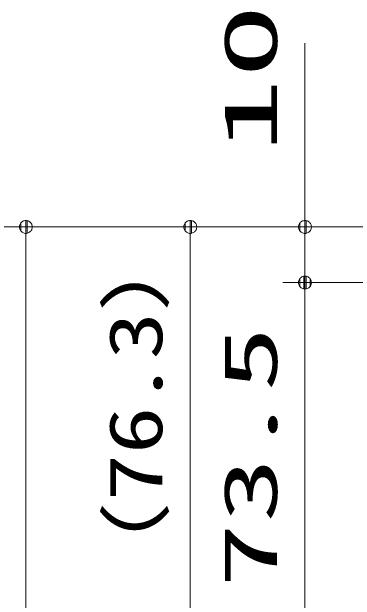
# Model space of a CAD drawing. Units: millimetres on the paper. Extents: x -305 to 305, y -152 to 152.
# Drawn here: x -87.62 to -72.17, y 84.46 to 110.91 of the extents above; entities that cross this region are included whole.
import ezdxf
from ezdxf.enums import TextEntityAlignment as Align

# ---------------------------------------------------------------- set-up
doc = ezdxf.new("R2010")
doc.units = ezdxf.units.MM
doc.layers.add('0-2_0', color=7, linetype='Continuous', lineweight=9)
doc.layers.add('0-3_S3', color=7, linetype='Continuous', lineweight=9)
doc.styles.add('ＭＳ ゴシック', font='')
doc.styles.get('ＭＳ ゴシック').set_extended_font_data('MS Gothic')

# ---------------------------------------------------------------- blocks, each defined once
blk = doc.blocks.new('_DOTSMALL')
at = {"layer": '0-2_0'}
for p, q in [((0.0746, 0.1), (-0.0746, 0.1)), ((0.1223, -0.0248), (-0.1223, -0.0248))]:
    blk.add_line(p, q, dxfattribs=at)
for points in [[(0.125, 0), (0.124, 0.0157), (0.1211, 0.0311), (0.1162, 0.046), (0.1095, 0.0602), (0.1011, 0.0735), (0.0911, 0.0856), (0.0797, 0.0963), (0.067, 0.1055), (0.0532, 0.1131), (0.0386, 0.1189), (0.0234, 0.1228), (0.0078, 0.1248), (-0.0078, 0.1248), (-0.0234, 0.1228), (-0.0386, 0.1189), (-0.0532, 0.1131), (-0.067, 0.1055), (-0.0797, 0.0963), (-0.0911, 0.0856), (-0.1011, 0.0735), (-0.1095, 0.0602), (-0.1162, 0.046), (-0.1211, 0.0311), (-0.124, 0.0157), (-0.125, 0), (0, 0)], [(-0.125, 0), (-0.124, -0.0157), (-0.1211, -0.0311), (-0.1162, -0.046), (-0.1095, -0.0602), (-0.1011, -0.0735), (-0.0911, -0.0856), (-0.0797, -0.0963), (-0.067, -0.1055), (-0.0532, -0.1131), (-0.0386, -0.1189), (-0.0234, -0.1228), (-0.0078, -0.1248), (0.0078, -0.1248), (0.0234, -0.1228), (0.0386, -0.1189), (0.0532, -0.1131), (0.067, -0.1055), (0.0797, -0.0963), (0.0911, -0.0856), (0.1011, -0.0735), (0.1095, -0.0602), (0.1162, -0.046), (0.1211, -0.0311), (0.124, -0.0157), (0.125, 0), (0, 0)]]:
    blk.add_lwpolyline(points, close=True, dxfattribs=at)

msp = doc.modelspace()

# ---------------------------------------------------------------- linework, layer by layer
at = {"layer": '0-3_S3'}
for p, q in [((-74.426, 101.235), (-74.426, 109.492)), ((-71.718, 101.235), (-87.984, 101.235)), ((-86.984, 101.235), (-79.088, 101.235)), ((-86.984, 101.235), (-86.984, 9.86)), ((-79.588, 101.235), (-79.588, 82.162)), ((-71.718, 101.235), (-75.426, 101.235)), ((-74.426, 98.735), (-74.426, 101.235)), ((-64.14, 98.735), (-75.426, 98.735)), ((-74.426, 98.735), (-74.926, 98.735)), ((-74.426, 98.915), (-74.426, 96.595)), ((-74.426, 80.36), (-74.426, 98.735))]:
    msp.add_line(p, q, dxfattribs=at)

# ---------------------------------------------------------------- block references
at = {"layer": '0-3_S3', "xscale": 2.32, "yscale": 2.32}
for p, rotation in [((-86.984, 101.235), 90), ((-79.588, 101.235), 90), ((-74.426, 101.235), 90), ((-74.426, 98.735), 90), ((-74.426, 98.735), 270)]:
    msp.add_blockref('_DOTSMALL', p, dxfattribs=dict(at, rotation=rotation))

# ---------------------------------------------------------------- texts
at = {"layer": '0-3_S3', "style": 'ＭＳ ゴシック'}
for s, width, p in [('10', 2.05, (-74.963, 104.555)), ('（76.3）', 1.3, (-80.126, 84.637)), ('73.5', 1.8, (-74.963, 84.992))]:
    msp.add_text(s, height=2.405, rotation=90, dxfattribs=dict(at, width=width)).set_placement(p, align=Align.BOTTOM_LEFT)

doc.saveas('drawing.dxf')
